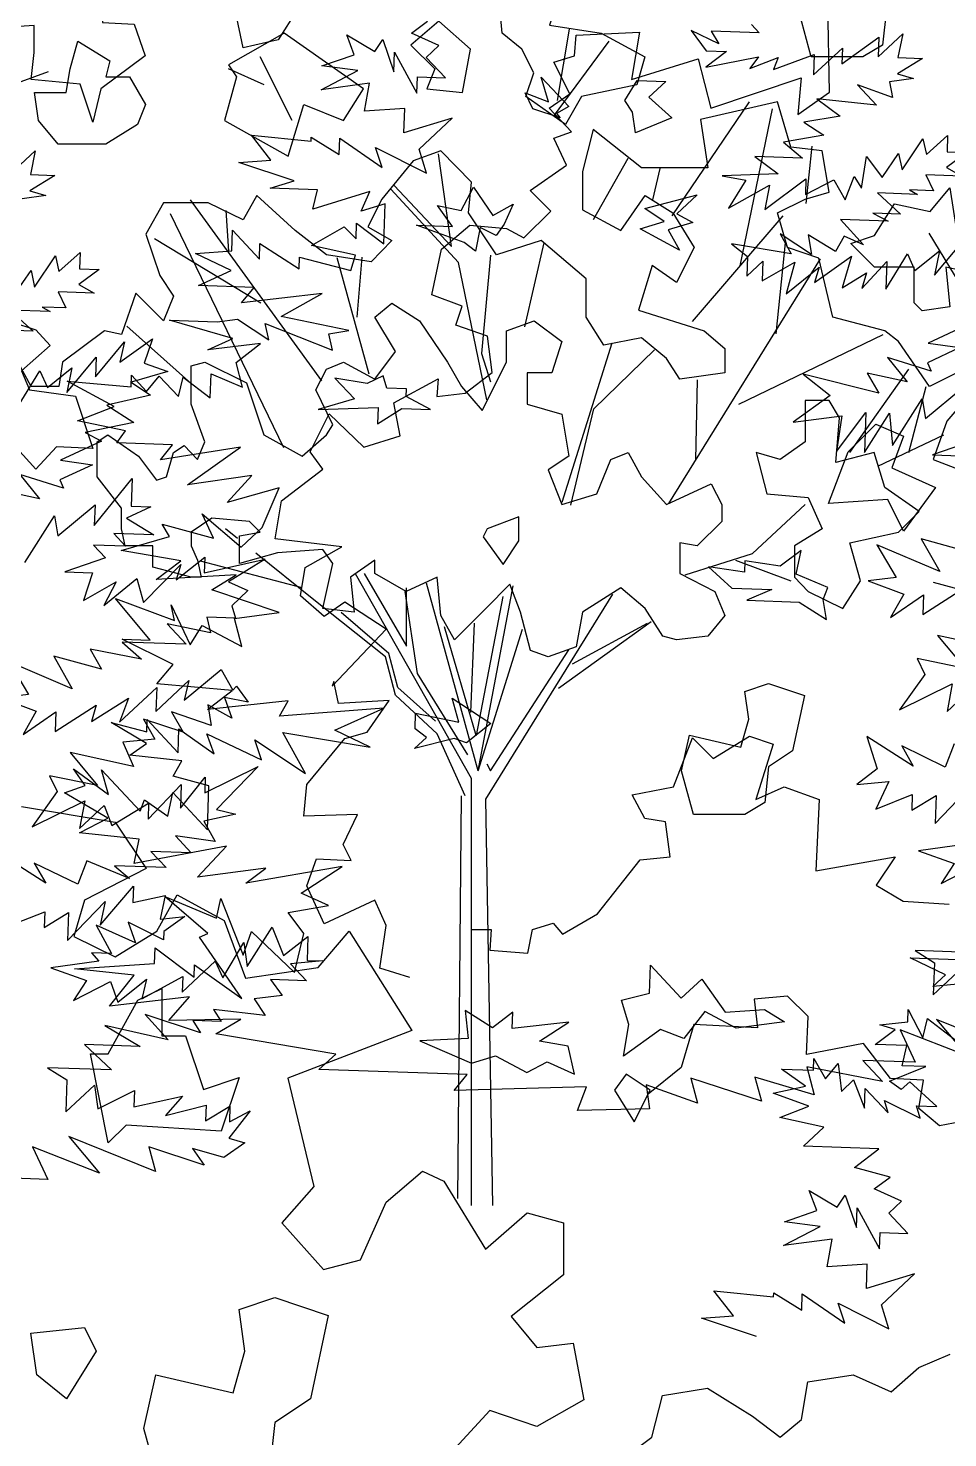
# Model space of a CAD drawing. Header units: inches. Extents: x 11.9 to 85.3, y 21.1 to 37.4.
# Drawn here: x 53.3418 to 53.6167, y 23.2043 to 23.6256 of the extents above; entities that cross this region are included whole.
import ezdxf

# ---------------------------------------------------------------- set-up
doc = ezdxf.new("R2010")
doc.units = ezdxf.units.IN
doc.header["$MEASUREMENT"] = 0
doc.layers.add('CAY', color=94, linetype='Continuous')
doc.layers.add('CAY-3', color=61, linetype='Continuous')

# ---------------------------------------------------------------- blocks, each defined once
blk = doc.blocks.new('A$C76451831')
at = {"layer": 'CAY'}
for p, q in [((3957.41, 1648.35), (4019.91, 1637.74)), ((4019.91, 1637.74), (4040.55, 1607.06)), ((4040.55, 1607.06), (3999.28, 1585.83)), ((4047.62, 1565.18), (4061.19, 1589.37)), ((4061.19, 1589.37), (4092.44, 1572.26)), ((3999.28, 1585.83), (3992.2, 1561.64)), ((4092.44, 1572.26), (4106.59, 1533.92)), ((3992.2, 1561.64), (4019.91, 1548.08)), ((4019.91, 1548.08), (4047.62, 1565.18)), ((4154.94, 1541), (4175.57, 1565.18)), ((4175.57, 1565.18), (4217.44, 1499.12)), ((4106.59, 1533.92), (4154.94, 1541)), ((4572.7, 1536.23), (4549.08, 1547.49)), ((4549.08, 1547.49), (4580.76, 1546.38)), ((4564.27, 1528.37), (4572.7, 1536.23)), ((4585.64, 1530.34), (4564.27, 1528.37)), ((4547.59, 1504.92), (4547.88, 1513.07)), ((4547.88, 1513.07), (4557.64, 1494.15)), ((4528.94, 1502.86), (4547.59, 1504.92)), ((4539.26, 1499.78), (4528.94, 1502.86)), ((4557.64, 1494.15), (4560.81, 1507.18)), ((4560.81, 1507.18), (4589.49, 1484.87)), ((4217.44, 1499.12), (4134.89, 1467.27)), ((4525.77, 1489.82), (4539.26, 1499.78)), ((4547.04, 1489.08), (4525.77, 1489.82)), ((4543.85, 1475.59), (4547.04, 1489.08)), ((4484.84, 1472.66), (4485.11, 1480.36)), ((4485.11, 1480.36), (4492.79, 1466.94)), ((4492.79, 1466.94), (4501.3, 1477.07)), ((4501.3, 1477.07), (4503.37, 1458.42)), ((4535.34, 1465.46), (4559.69, 1475.04)), ((4559.69, 1475.04), (4543.85, 1475.59)), ((4134.89, 1467.27), (4151.99, 1395.3)), ((4463.57, 1473.41), (4484.84, 1472.66)), ((4479.48, 1461.97), (4463.57, 1473.41)), ((4503.37, 1458.42), (4511.35, 1466.3)), ((4511.35, 1466.3), (4518.85, 1447.45)), ((4543.3, 1459.74), (4535.34, 1465.46)), ((4548.92, 1464.98), (4543.3, 1459.74)), ((4566.92, 1448.49), (4548.92, 1464.98)), ((4458.02, 1457.28), (4479.48, 1461.97)), ((4481.74, 1448.74), (4458.02, 1457.28)), ((4518.85, 1447.45), (4519.31, 1460.58)), ((4519.31, 1460.58), (4534.6, 1444.18)), ((4462.44, 1441.26), (4481.74, 1448.74)), ((4534.6, 1444.18), (4532.16, 1452.42)), ((4532.16, 1452.42), (4555.77, 1440.72)), ((4555.77, 1440.72), (4553.34, 1448.96)), ((4553.34, 1448.96), (4566.92, 1448.49)), ((4491.67, 1434.8), (4462.44, 1441.26)), ((4478.09, 1422.12), (4491.67, 1434.8)), ((4528.33, 1420.37), (4478.09, 1422.12)), ((4512.03, 1407.79), (4528.33, 1420.37)), ((4200.34, 1384.68), (4224.51, 1405.33)), ((4224.51, 1405.33), (4238.66, 1398.84)), ((4238.66, 1398.84), (4266.37, 1353.42)), ((4535.82, 1401.52), (4512.03, 1407.79)), ((4525.13, 1393.74), (4535.82, 1401.52)), ((4151.99, 1395.3), (4130.76, 1371.12)), ((4487.01, 1379.2), (4482.04, 1392.52)), ((4482.04, 1392.52), (4500.68, 1381.44)), ((4500.68, 1381.44), (4505.95, 1389.42)), ((4505.95, 1389.42), (4513.35, 1367.85)), ((4543.42, 1385.39), (4525.13, 1393.74)), ((4183.24, 1346.34), (4200.34, 1384.68)), ((4513.35, 1367.85), (4513.81, 1380.98)), ((4513.81, 1380.98), (4528.72, 1353.72)), ((4534.99, 1377.52), (4543.42, 1385.39)), ((4130.76, 1371.12), (4158.47, 1339.85)), ((4266.37, 1353.42), (4294.09, 1377.61)), ((4294.09, 1377.61), (4318.26, 1371.12)), ((4318.26, 1371.12), (4318.26, 1336.32)), ((4465.45, 1371.79), (4487.01, 1379.2)), ((4489.36, 1368.69), (4465.45, 1371.79)), ((4547.65, 1363.94), (4534.99, 1377.52)), ((4464.9, 1355.94), (4489.36, 1368.69)), ((4528.72, 1353.72), (4529.1, 1364.58)), ((4529.1, 1364.58), (4547.65, 1363.94)), ((4497.23, 1360.26), (4464.9, 1355.94)), ((4493.86, 1341.79), (4497.23, 1360.26)), ((4158.47, 1339.85), (4183.24, 1346.34)), ((4520.66, 1343.57), (4493.86, 1341.79)), ((4520.09, 1327.27), (4520.66, 1343.57)), ((4318.26, 1336.32), (4283.47, 1308.59)), ((4552.15, 1337.03), (4520.09, 1327.27)), ((4530.14, 1316.49), (4552.15, 1337.03)), ((4431.54, 1309.06), (4418.53, 1325.83)), ((4418.53, 1325.83), (4458.27, 1321.72)), ((4458.27, 1321.72), (4458.36, 1324.44)), ((4458.36, 1324.44), (4476.99, 1312.91)), ((4476.99, 1312.91), (4477.37, 1323.78)), ((4477.37, 1323.78), (4505.69, 1304.2)), ((4501.17, 1317.5), (4535.01, 1300.46)), ((4505.69, 1304.2), (4501.17, 1317.5)), ((4535.01, 1300.46), (4530.14, 1316.49)), ((4283.47, 1308.59), (4300.57, 1287.95)), ((4410.19, 1307.54), (4431.54, 1309.06)), ((4446.93, 1295.37), (4410.19, 1307.54)), ((4300.57, 1287.95), (4324.75, 1290.9)), ((4324.75, 1290.9), (4331.82, 1253.15)), ((4554.94, 1274.61), (4575.78, 1283.65)), ((4481.05, 1265.17), (4511.31, 1269.89)), ((4511.31, 1269.89), (4536.47, 1258.48)), ((4536.47, 1258.48), (4554.94, 1274.61)), ((4384.35, 1256.12), (4414.22, 1260.84)), ((4414.22, 1260.84), (4444.1, 1242.36)), ((4476.72, 1240), (4481.05, 1265.17)), ((4331.82, 1253.15), (4300.57, 1235.45)), ((4377.27, 1228.2), (4384.35, 1256.12)), ((4269.32, 1246.07), (4228.05, 1201.24)), ((4300.57, 1235.45), (4269.32, 1246.07)), ((4444.1, 1242.36), (4462.57, 1228.2)), ((4462.57, 1228.2), (4476.72, 1240)), ((4358.8, 1214.44), (4377.27, 1228.2)), ((4701.95, 860.56), (4738.9, 910.73)), ((4704.59, 871.13), (4712.5, 918.65)), ((4509.28, 881.69), (4485.53, 892.25)), ((4527.76, 857.92), (4506.64, 900.17)), ((4780.97, 794.46), (4832.46, 870.35)), ((4850.93, 870.35), (4799.83, 858.56)), ((4826.17, 761.03), (4847.79, 865.63)), ((4859.98, 840.07), (4850.93, 870.35)), ((4799.83, 858.56), (4804.55, 826.31)), ((4728.29, 851.87), (4721.22, 823.95)), ((4760.53, 826.31), (4728.29, 851.87)), ((4626.88, 837.71), (4608.4, 831.03)), ((4633.95, 774.01), (4625.31, 835.75)), ((4647.32, 816.87), (4626.88, 837.71)), ((4880.81, 837.71), (4859.98, 840.07)), ((4870.15, 802.52), (4874.13, 840.86)), ((4885.53, 810.19), (4880.81, 837.71)), ((4608.4, 831.03), (4587.57, 805.47)), ((4728.57, 791.89), (4751.65, 832.78)), ((4804.55, 826.31), (4760.53, 826.31)), ((4645.35, 796.42), (4647.32, 816.87)), ((4721.22, 823.95), (4721.22, 798.39)), ((4768.04, 805.06), (4772.95, 825.91)), ((4504.24, 807.83), (4495.2, 791.7)), ((4529.79, 784.63), (4504.24, 807.83)), ((4638.67, 763.39), (4593.47, 812.15)), ((4595.82, 814.51), (4633.95, 774.01)), ((4746.77, 784.63), (4762.88, 807.83)), ((4762.88, 807.83), (4781.36, 796.42)), ((4869.41, 805.47), (4885.53, 810.19)), ((4442.13, 803.11), (4430.34, 782.27)), ((4472, 803.11), (4442.13, 803.11)), ((4547.68, 684.5), (4460.21, 805.07)), ((4495.2, 791.7), (4472, 803.11)), ((4485.76, 770.86), (4483.84, 797.94)), ((4587.57, 805.47), (4578.14, 786.99)), ((4721.22, 798.39), (4746.77, 784.63)), ((4850.93, 796.42), (4869.41, 805.47)), ((4522.33, 639.81), (4446.85, 795.64)), ((4663.83, 768.5), (4645.35, 796.42)), ((4781.36, 796.42), (4795.51, 773.22)), ((4794.33, 724.07), (4854.87, 794.46)), ((4857.62, 773.22), (4850.93, 796.42)), ((4430.34, 782.27), (4439.77, 754.74)), ((4506.99, 736.26), (4436.23, 779.12)), ((4550.62, 768.5), (4529.79, 784.63)), ((4578.14, 786.99), (4594.25, 777.94)), ((4951.7, 782.9), (4979.41, 737.48)), ((4594.25, 777.94), (4580.49, 763.78)), ((4693.7, 777.94), (4663.83, 768.5)), ((4682.7, 720.53), (4695.67, 776.37)), ((4723.58, 752.38), (4693.7, 777.94)), ((4795.51, 773.22), (4783.72, 750.02)), ((4850.15, 715.81), (4856.44, 776.45)), ((4878.45, 766.14), (4857.62, 773.22)), ((4580.49, 763.78), (4550.62, 768.5)), ((4579.11, 689.01), (4557.88, 766.34)), ((4571.06, 726.82), (4574.45, 766.86)), ((4657.54, 671.77), (4638.67, 763.39)), ((4659.9, 768.11), (4654, 702.83)), ((4767.6, 761.42), (4758.56, 731.54)), ((4783.72, 750.02), (4767.6, 761.42)), ((4778.74, 602.87), (4879.63, 765.75)), ((4887.88, 726.82), (4878.45, 766.14)), ((4439.77, 754.74), (4448.81, 740.98)), ((4723.58, 726.82), (4723.58, 752.38)), ((4423.73, 742.87), (4414.22, 715.42)), ((4430.34, 736.26), (4423.73, 742.87)), ((4442.13, 724.46), (4430.34, 736.26)), ((4448.81, 740.98), (4442.13, 724.46)), ((4735.37, 708.34), (4723.58, 726.82)), ((4758.56, 731.54), (4802.19, 717.77)), ((4922.48, 717.77), (4887.88, 726.82)), ((4402.82, 717.77), (4374.91, 696.93)), ((4414.22, 715.42), (4402.82, 717.77)), ((4458.78, 684.36), (4417.81, 720.82)), ((4802.19, 717.77), (4815.95, 705.98)), ((4825.38, 669.01), (4921.3, 715.42)), ((4931.52, 710.7), (4922.48, 717.77)), ((4707.63, 603.7), (4740.87, 709.91)), ((4728.69, 665.87), (4769.17, 705.19)), ((4760.53, 713.06), (4735.37, 708.34)), ((4777.04, 699.29), (4760.53, 713.06)), ((4815.95, 705.98), (4815.95, 689.85)), ((4952.35, 680.81), (4931.52, 710.7)), ((4354.08, 680.81), (4342.68, 701.65)), ((4374.91, 696.93), (4372.55, 680.81)), ((4654, 702.83), (4659.9, 683.96)), ((4786.08, 685.53), (4777.04, 699.29)), ((4989.3, 699.29), (4952.35, 680.81)), ((4815.95, 689.85), (4786.08, 685.53)), ((4899.28, 636.77), (4938.59, 692.21)), ((4372.55, 680.81), (4354.08, 680.81)), ((4796.69, 631.65), (4797.87, 685.14)), ((4938.59, 636.77), (4949.99, 680.81)), ((4713.36, 601.77), (4728.69, 665.87)), ((4917.76, 627.72), (4961.78, 648.56)), ((4834.43, 569.52), (4869.41, 602.16)), ((4491.49, 579.54), (4483.4, 586.04)), ((4534.5, 546.71), (4466.89, 564.41)), ((4541.19, 539.64), (4503.71, 569.74)), ((4789.61, 555.37), (4834.43, 569.52)), ((4823.03, 565.2), (4859.98, 551.43)), ((4647.32, 419.7), (4569.92, 556.01)), ((4575.78, 556.15), (4604.08, 507.78)), ((4604.08, 507.78), (4604.08, 546.71)), ((4651.64, 424.81), (4617.3, 549.89)), ((4651.64, 424.81), (4674.99, 548.11)), ((4589.93, 500.71), (4541.19, 539.64)), ((4602.9, 544.36), (4611.16, 489.69)), ((4668.15, 540.82), (4650.46, 448.4)), ((4656.75, 405.93), (4741.29, 542.41)), ((4592.29, 503.06), (4560.45, 530.2)), ((4650.46, 448.4), (4629.24, 520.76)), ((4646.93, 463.74), (4649.28, 523.12)), ((4651.64, 424.81), (4681.18, 519.19)), ((4705.1, 479.86), (4766.82, 524.3)), ((4714.54, 495.99), (4764.46, 523.12)), ((4596.61, 475.14), (4589.93, 500.71)), ((4598.18, 480.26), (4592.29, 503.06)), ((4659.9, 424.81), (4712.18, 505.42)), ((4611.16, 489.69), (4644.57, 435.43)), ((4623.34, 457.84), (4598.18, 480.26)), ((4624.52, 449.58), (4596.61, 475.14)), ((4642.99, 408.29), (4624.52, 449.58)), ((4657.54, 429.53), (4659.9, 424.81)), ((4647.32, 135.38), (4647.32, 419.7)), ((4638.28, 140.1), (4640.64, 408.29)), ((4661.47, 135.38), (4656.75, 405.93))]:
    blk.add_line(p, q, dxfattribs=at)
for points in [[(4216, 1534.28), (4195.96, 1540.61), (4200.18, 1569.09), (4192.8, 1585.96), (4159.05, 1570.14), (4147.45, 1595.45), (4153.77, 1613.38), (4176.98, 1612.33), (4171.7, 1622.87), (4181.2, 1642.91), (4145.34, 1641.86), (4147.45, 1662.95), (4172.76, 1693.54), (4187.52, 1697.76), (4202.29, 1718.85), (4168.54, 1716.74), (4165.38, 1731.51), (4164.32, 1728.34), (4200.18, 1766.31), (4172.76, 1784.24), (4159.05, 1774.75), (4143.23, 1788.46), (4146.39, 1807.45), (4170.65, 1821.16), (4126.35, 1826.43), (4130.57, 1851.74), (4157.99, 1872.84), (4149.56, 1884.44), (4162.21, 1909.75), (4185.41, 1887.6), (4209.67, 1894.98), (4205.45, 1917.13), (4234.98, 1932.95), (4233.93, 1921.35), (4252.91, 1923.46), (4270.84, 1937.17), (4267.68, 1961.43), (4246.59, 1968.81), (4250.81, 1981.47), (4230.77, 1988.85), (4237.09, 2019.44), (4256.08, 2035.26), (4280.34, 2033.15), (4291.94, 2026.82), (4309.87, 2044.75), (4296.16, 2058.46), (4320.41, 2075.34), (4311.98, 2093.27), (4323.58, 2097.48), (4308.81, 2113.3), (4322.52, 2122.8), (4311.98, 2143.89), (4325.69, 2148.11), (4326.74, 2161.82), (4368.93, 2163.93), (4363.66, 2132.29), (4407.95, 2146), (4416.39, 2113.3), (4476.51, 2133.34), (4474.4, 2109.09), (4495.49, 2123.85), (4494.44, 2182.91)], [(1555.95, 843.88), (1561.19, 838.25), (1529.06, 839.38), (1534.21, 831.04), (1515.93, 839.83), (1525.89, 826.34), (1539.46, 825.87), (1525.51, 815.47), (1560.64, 822.41), (1554.93, 814.45), (1573.77, 821.95), (1570.77, 813.89), (1597.85, 823.83), (1597.37, 810.24), (1616.58, 828.16), (1616.22, 817.74), (1640.85, 835.47), (1640.39, 822.34), (1656.79, 837.63), (1653.52, 821.88), (1669.81, 821.31), (1653.14, 811.02), (1663.91, 807.92), (1647.97, 805.76), (1649.87, 795.26), (1626.6, 803.78), (1639.27, 790.19), (1599.54, 794.3), (1615, 782.88), (1590.84, 778.74), (1604.13, 770.11), (1577.24, 765.61), (1590, 754.74), (1558.32, 755.85), (1573.78, 744.43), (1536.57, 743.01), (1552.33, 740.19), (1540.81, 721.55), (1568.08, 736.92), (1564.79, 720.71), (1592.24, 741.06), (1591.88, 730.65), (1610.8, 740.41), (1618.48, 727), (1624.47, 742.66), (1629.18, 734.79), (1632.64, 755.97), (1643.03, 742.01), (1654, 757.94), (1656.34, 746.98), (1670.21, 767.81), (1672.56, 757.3), (1686.6, 769.95), (1686.22, 759.09), (1699.34, 758.63), (1685.85, 748.67), (1696.07, 742.88), (1672.09, 743.71), (1677.15, 733.11), (1661.31, 733.66), (1666.65, 730.76), (1639.95, 731.69), (1655.31, 717.55), (1636.76, 718.2), (1646.99, 712.86), (1615.31, 713.96), (1630.58, 697.11), (1617.65, 703), (1611.85, 692.78), (1593.66, 703.84), (1595.92, 690.61), (1575.1, 704.49), (1582.34, 691.09), (1542.7, 697.91), (1553.28, 689.38), (1552.82, 676.25), (1563.59, 686.3), (1563.13, 673.17), (1584.86, 685.56), (1579.14, 664.45), (1601.06, 682.27), (1597.98, 671.95), (1622.62, 689.68), (1616.44, 668.59), (1632.65, 678.45), (1629.57, 668.13), (1646.06, 686.14), (1645.41, 667.58), (1659.83, 691.1), (1664.88, 680.04), (1681.19, 693.08), (1677.91, 676.87), (1697.3, 700.22)], [(1700.79, 644.34), (1673.61, 631.69), (1694.81, 628.68), (1673.15, 618.56), (1675.68, 613.03), (1646.55, 622.2), (1659.57, 605.88), (1633.04, 611.8), (1640.73, 598.38), (1590.42, 611.02), (1608.5, 596.79), (1583.86, 579.06), (1616.19, 583.37), (1612.63, 559.47), (1632.12, 585.53), (1631.19, 558.82), (1647.96, 584.98), (1649.94, 563.61), (1669.6, 594.65), (1671.86, 581.43), (1696.59, 601.87)], [(1703.52, 566.72), (1676.45, 557.24), (1695.01, 556.59)], [(1700.92, 492.47), (1669.06, 501.28), (1681.44, 479.55), (1639.47, 497.33), (1652.3, 475.58), (1633.65, 473.51), (1657.35, 464.52), (1648.65, 448.96), (1670.48, 464.06), (1670.02, 450.93), (1697.37, 468.56)], [(1722.23, 427.8), (1679.95, 436.98), (1698.22, 415.04), (1666.28, 421.59), (1671.34, 410.99), (1654.66, 387.55), (1689.71, 404.91), (1686.35, 386.44), (1702.74, 401.73)], [(1691.03, 364.97), (1685.05, 349.31), (1656.09, 363.47), (1663.78, 350.05), (1632.74, 369.73), (1639.69, 348.18), (1626.19, 337.77), (1647.56, 339.74), (1638.76, 321.46), (1663.11, 331.04), (1662.75, 320.62), (1678.95, 330.48), (1678.31, 311.92), (1703.23, 337.8)], [(1699.12, 298.05), (1667.25, 293.72), (1690.97, 285.19), (1682.35, 271.89), (1706.81, 284.63)], [(1707.47, 225.68), (1664.92, 227.16), (1677.78, 219.01), (1677.04, 197.72), (1696.24, 215.64)], [(1736.83, 158.01), (1679.18, 181.33), (1699.63, 157.04), (1654.93, 174.47), (1665.05, 152.81), (1630.2, 154.03), (1643.3, 139.97), (1592.89, 149.89), (1597.68, 131.14), (1558.21, 142.94), (1562.64, 126.92), (1515.59, 142.16), (1520, 125.69), (1485.98, 137.76), (1488.14, 121.81), (1440.07, 120.77), (1446.06, 136.43), (1358.06, 134.06), (1366.59, 144.65), (1267.92, 148.09), (1279.15, 158.13), (1199.42, 171.79), (1216.08, 181.63), (1168, 180.59), (1181.7, 196.44), (1128.46, 190.13), (1145.04, 210.86), (1105.31, 214.97), (1158.45, 218.55), (1158.82, 228.97), (1184.87, 209.47), (1185.16, 217.62), (1216.55, 195.22), (1188.52, 236.09), (1194.05, 238.62), (1165.45, 263.19), (1199.84, 248.84), (1202.56, 261.89), (1217.56, 224.2), (1223.09, 239.87), (1251.6, 212.58), (1257.94, 238.65), (1247.56, 252.62), (1274.45, 257.12), (1256.16, 265.46), (1283.51, 283.09), (1219.24, 272.19), (1232.73, 282.15), (1187.2, 276.03), (1206.5, 296.66), (1144.92, 285.21), (1148.21, 301.42), (1108.47, 305.53), (1127.39, 315.29), (1098.53, 332.17), (1112.3, 337.13), (1104.53, 348.28), (1127.95, 331.14), (1123.09, 347.63), (1148.86, 319.98), (1151.84, 327.59), (1167.32, 316.62), (1170.59, 332.37), (1193.74, 307.54), (1194.76, 336.97), (1170.97, 343.24), (1176.76, 353.46), (1142.01, 357.4), (1153.15, 365.17), (1129.62, 379.13), (1153.42, 372.86), (1153.71, 381.01), (1174.23, 358.99), (1174.79, 374.84), (1198.22, 358.15), (1193.25, 371.47), (1229.81, 354.33), (1225.29, 367.63), (1258.94, 345.15), (1244.04, 372.42), (1302.15, 362.68), (1278.53, 373.93), (1311.22, 388.66), (1241.7, 383.38), (1247.49, 393.61), (1193.82, 387.77), (1210.12, 400.35), (1159.97, 404.82), (1170.84, 417.59), (1137, 434.64), (1155.56, 433.99), (1132.5, 461.54), (1171.87, 447.02), (1169.52, 457.53), (1182.18, 430.79), (1190.33, 443.66), (1216.58, 429.59), (1211.79, 448.35), (1241.39, 452.3), (1196.6, 467.46), (1212.81, 477.32), (1159.68, 474.19), (1175.98, 486.77), (1136.34, 493.59), (1168.38, 502.9), (1163.69, 511.23), (1197.8, 501.87), (1190.21, 518.01), (1216.17, 495.79), (1230.22, 508.9), (1241.57, 535.25), (1206.79, 525.59), (1223.28, 543.6), (1180.46, 537.39), (1215.78, 562.45), (1162.46, 553.88), (1170.52, 564.03), (1133.41, 565.32), (1139.12, 573.28), (1107.18, 579.84), (1131.53, 589.42), (1100.4, 606.37), (1142.87, 602.62), (1143.13, 610.32), (1153.18, 599.54), (1161.69, 609.67), (1174.36, 596.08), (1177.53, 609.12), (1195.63, 595.34), (1196.18, 611.18), (1217.17, 602.29), (1212.76, 618.77), (1229.06, 631.34), (1194.02, 627.13), (1210.6, 634.71), (1168.43, 647.06), (1200.12, 645.95), (1213.77, 647.74), (1234.59, 633.87), (1232.25, 644.83), (1276.94, 626.95), (1274.6, 637.91), (1287.82, 640.17), (1242.83, 649.45), (1270.11, 664.82), (1216.42, 658.53), (1224.93, 668.66), (1187.81, 669.96), (1209.46, 680.08), (1185.84, 691.33), (1209.92, 693.21), (1210.4, 706.8), (1228.31, 687.58), (1228.67, 698), (1254.82, 681.22), (1255.09, 688.91), (1289.22, 680.02), (1292.3, 690.34), (1263.07, 696.8), (1284.8, 709.18), (1292.68, 701.2), (1293.04, 711.62), (1311.14, 697.84), (1312.07, 724.55), (1296.04, 719.67), (1301.93, 732.61), (1263.9, 720.79), (1267.08, 733.83), (1235.4, 734.94), (1251.43, 739.82), (1214.69, 751.98), (1236.05, 753.5), (1223.04, 770.27), (1262.77, 766.17), (1262.86, 768.88), (1281.49, 757.35), (1281.87, 768.22), (1310.19, 748.64), (1305.67, 761.95), (1339.52, 744.9), (1334.64, 760.94), (1356.65, 781.48), (1324.59, 771.71), (1325.16, 788.02), (1298.36, 786.23), (1301.73, 804.7), (1269.4, 800.39), (1293.86, 813.13), (1269.96, 816.24), (1291.51, 823.64), (1286.54, 836.96), (1305.19, 825.89), (1310.45, 833.86), (1317.85, 812.3), (1318.31, 825.43), (1333.22, 798.16), (1333.6, 809.03), (1352.16, 808.38), (1339.49, 821.97), (1347.92, 829.83), (1329.63, 838.18), (1340.33, 845.97)], [(4340.39, 822.34), (4356.79, 837.63), (4353.52, 821.88), (4369.81, 821.31), (4353.14, 811.02), (4363.91, 807.92), (4347.97, 805.76)], [(4343.03, 742.01), (4354, 757.94), (4356.34, 746.98), (4370.21, 767.81), (4372.56, 757.3), (4386.6, 769.95), (4386.22, 759.09), (4399.34, 758.63), (4385.85, 748.67), (4396.07, 742.88), (4372.09, 743.71), (4377.15, 733.11), (4361.31, 733.66), (4366.65, 730.76), (4339.95, 731.69), (4355.31, 717.55), (4336.76, 718.2)], [(4345.41, 667.58), (4359.83, 691.1), (4364.88, 680.04), (4381.19, 693.08), (4377.91, 676.87), (4397.3, 700.22), (4396.84, 687.09), (4416.24, 710.44), (4413.05, 696.95), (4434.89, 712.51), (4429.34, 696.38), (4445.01, 690.85), (4420.74, 683.53), (4433.58, 674.93), (4404.34, 668.24), (4422.52, 656.73), (4390.12, 650.15), (4400.79, 644.34), (4373.61, 631.69), (4394.81, 628.68), (4373.15, 618.56), (4375.68, 613.03), (4346.55, 622.2), (4359.57, 605.88), (4333.04, 611.8)], [(4349.94, 563.61), (4369.6, 594.65), (4371.86, 581.43), (4396.59, 601.87), (4396.11, 588.29), (4421.22, 619.6), (4420.58, 601.03), (4433.7, 600.57), (4417.58, 592.98), (4435.77, 581.92), (4409.07, 582.85), (4416.93, 574.41), (4395.66, 575.16), (4403.52, 566.72), (4376.45, 557.24), (4395.01, 556.59), (4388.93, 538.22), (4410.66, 550.61), (4402.41, 535.03), (4424.33, 552.85), (4428.76, 536.83), (4453.66, 562.25), (4450.58, 551.93), (4469.69, 567.13), (4469.33, 556.72), (4509.97, 565.72), (4485.43, 550.71), (4498.37, 544.82), (4487.59, 534.77), (4490.02, 526.53), (4471.02, 527.19), (4473.37, 516.68), (4444.58, 522.67), (4457.24, 509.09), (4414.7, 510.57), (4427.44, 499.25), (4393.24, 505.88), (4400.92, 492.47), (4369.06, 501.28), (4381.44, 479.55), (4339.47, 497.33), (4352.3, 475.58), (4333.65, 473.51), (4357.35, 464.52), (4348.65, 448.96), (4370.48, 464.06), (4370.02, 450.93), (4397.37, 468.56), (4394.28, 457.79), (4418.83, 473.25), (4412.83, 457.14), (4437.66, 480.3), (4437.1, 464.45), (4459.12, 484.99), (4455.95, 471.96), (4480.68, 492.4), (4488.35, 478.53), (4490.71, 481.17), (4498.49, 470.47), (4482.74, 473.74), (4487.7, 459.97), (4471.69, 468.69), (4473.93, 455.01), (4447.51, 464.09), (4455.2, 450.68), (4428.77, 459.31), (4436.46, 445.89), (4415.09, 443.92), (4422.23, 427.8), (4379.95, 436.98), (4398.22, 415.04), (4366.28, 421.59), (4371.34, 410.99), (4354.66, 387.55), (4389.71, 404.91), (4386.35, 386.44), (4402.74, 401.73), (4407.71, 388.41), (4432.25, 403.42), (4431.87, 392.56), (4453.98, 415.81), (4453.43, 399.96), (4470.02, 420.69), (4469.65, 410.28), (4505.15, 427.63), (4477.42, 399.13), (4490.45, 395.95), (4468.99, 391.26), (4476.68, 377.85), (4450.07, 381.5), (4460.55, 370.25), (4433.85, 371.18), (4443.89, 360.4), (4409.5, 361.61), (4419.62, 353.09), (4391.03, 364.97), (4385.05, 349.31), (4356.09, 363.47), (4363.78, 350.05), (4332.74, 369.73)], [(4338.76, 321.46), (4363.11, 331.04), (4362.75, 320.62), (4378.95, 330.48), (4378.31, 311.92), (4403.23, 337.8), (4399.96, 322.04), (4422.16, 348.02), (4421.78, 337.15), (4443.24, 341.84), (4439.98, 326.09), (4456.35, 327.78), (4442.41, 317.84), (4442.22, 312.41), (4418.61, 324.11), (4423.57, 310.34), (4397.24, 322.14), (4407.46, 303.2), (4394.33, 303.65), (4399.12, 298.05), (4367.25, 293.72), (4390.97, 285.19), (4382.35, 271.89), (4406.81, 284.63), (4411.76, 270.86), (4430.87, 286.06), (4427.7, 273.02), (4454.96, 287.94), (4454.59, 277.52), (4476.61, 298.06), (4481.66, 287), (4495.62, 310.54), (4497.79, 294.6), (4514.56, 320.76), (4522.06, 301.91), (4538.36, 314.49), (4537.8, 298.64), (4548.21, 298.28), (4526.85, 296.31), (4537.33, 285.06), (4513.34, 285.9), (4521.13, 275.2), (4502.47, 273.13), (4509.79, 262), (4475.49, 265.91), (4480.65, 258.03), (4461.64, 258.69), (4466.79, 250.35), (4430.05, 262.51), (4445.32, 245.66), (4403.06, 255.3), (4426.59, 241.33), (4389.48, 242.62), (4407.47, 225.68), (4364.92, 227.16), (4377.78, 219.01), (4377.04, 197.72), (4396.24, 215.64), (4398.4, 199.7), (4422.85, 211.99), (4422.47, 201.12), (4454.89, 208.15), (4443.57, 195.4), (4470.54, 202.17), (4470.18, 191.75), (4486.38, 201.61), (4486.02, 191.2), (4499.87, 198.42), (4485.64, 180.33), (4496.41, 177.24), (4482.46, 167.3), (4461.38, 173.47), (4469.15, 162.32), (4432.42, 174.48), (4436.83, 158.01), (4379.18, 181.33), (4399.63, 157.04), (4354.93, 174.47), (4365.05, 152.81), (4330.2, 154.03)], [(1253.49, 853.67), (1240.83, 833.63), (1217.63, 828.36), (1212.36, 852.62), (1197.59, 874.77), (1175.44, 873.71), (1193.37, 890.59), (1170.17, 900.08), (1175.44, 927.5), (1145.91, 928.55), (1153.29, 957.03), (1139.58, 963.36), (1115.32, 952.81), (1117.43, 967.58), (1106.89, 974.96), (1109, 997.11), (1073.14, 976.02)], [(1064.7, 923.28), (1082.63, 929.61), (1094.23, 910.62), (1079.47, 902.19), (1087.9, 887.42), (1124.82, 887.42), (1132.2, 878.98), (1122.71, 862.11), (1123.76, 845.23), (1144.86, 844.18), (1152.24, 823.09), (1122.71, 800.94), (1117.43, 778.79), (1109, 804.1), (1076.3, 807.27), (1078.41, 825.19), (1078.41, 843.12), (1061.54, 842.07)], [(1046.77, 651.17), (1079.47, 640.62), (1088.96, 630.08), (1069.97, 613.2), (1075.25, 600.55), (1105.83, 596.33), (1117.43, 561.52), (1093.18, 562.58), (1079.47, 547.81), (1060.48, 568.91)], [(1033.06, 792.5), (1087.9, 812.54)]]:
    blk.add_lwpolyline(points, dxfattribs=at)
for points in [[(4507.91, 1884.31), (4526.38, 1902.79), (4544.85, 1894.87), (4536.94, 1873.75), (4565.97, 1860.55), (4544.85, 1831.5), (4534.3, 1852.63), (4494.71, 1849.98)], [(4267.54, 1833.17), (4264.9, 1827.89), (4278.1, 1809.4), (4288.66, 1825.25), (4288.66, 1841.09)], [(4396.9, 1672.02), (4402.18, 1695.78), (4436.49, 1687.86), (4441.77, 1706.34), (4439.13, 1724.83), (4454.96, 1730.11), (4478.72, 1722.19), (4470.8, 1685.22), (4454.96, 1674.66), (4452.32, 1650.9), (4439.13, 1642.98), (4404.82, 1642.98)], [(4034.98, 1519.24), (4050.81, 1527.16), (4050.81, 1495.47), (4066.65, 1495.47), (4078.52, 1459.83), (4102.28, 1467.75), (4090.4, 1432.11), (4027.06, 1436.07), (4015.18, 1424.19), (4003.31, 1483.59), (4015.18, 1483.59)], [(4376.02, 1459.35), (4360.18, 1469.91), (4352.26, 1459.35), (4365.46, 1438.22)], [(4038.94, 1234.08), (4046.85, 1269.73), (4098.32, 1257.84), (4106.24, 1285.57), (4102.28, 1313.29), (4126.03, 1321.21), (4161.66, 1309.33), (4149.78, 1253.88), (4126.03, 1238.04), (4122.07, 1202.4), (4102.28, 1190.52), (4050.81, 1190.52)], [(3967.68, 1269.73), (3963.72, 1297.45), (3999.35, 1301.41), (4007.26, 1285.57), (3987.47, 1253.88)], [(4709.87, 855.28), (4683.47, 873.77), (4688.75, 889.61), (4680.83, 905.45), (4667.64, 916.01), (4665, 945.06), (4680.83, 950.34), (4696.67, 963.54), (4686.11, 987.3), (4699.31, 1016.34), (4730.98, 1024.27), (4770.57, 1013.7), (4754.73, 1003.14), (4744.18, 982.02), (4778.49, 974.1), (4778.49, 947.7), (4757.37, 939.77), (4736.26, 931.85), (4704.59, 937.13), (4699.31, 921.29), (4733.62, 916.01), (4762.65, 900.17), (4757.37, 881.69), (4720.42, 873.77)], [(4865.58, 929.21), (4870.86, 952.98), (4905.17, 945.06), (4910.45, 963.54), (4907.81, 982.02), (4923.65, 987.3), (4947.4, 979.38), (4939.48, 942.42), (4923.65, 931.85), (4921.01, 908.09), (4907.81, 900.17), (4873.5, 900.17)], [(4641.24, 876.41), (4646.52, 905.45), (4625.41, 923.93), (4606.93, 908.09), (4622.77, 892.25), (4617.49, 879.05)], [(4403.71, 886.97), (4419.55, 886.97), (4430.1, 868.49), (4424.83, 855.28), (4403.71, 842.08), (4372.04, 842.08), (4358.84, 857.92), (4356.21, 876.41), (4377.32, 876.41), (4379.96, 892.25), (4385.24, 910.73), (4406.35, 897.53)], [(4562.07, 857.92), (4575.26, 879.05), (4522.48, 916.01), (4485.53, 894.89), (4490.81, 886.97), (4482.89, 857.92), (4525.12, 834.16), (4535.67, 868.49)], [(1428.71, 781.68), (1410.34, 787.76), (1405.28, 798.36), (1420.93, 792.38), (1416.07, 808.87), (1434.41, 789.19), (1426.09, 784.49)], [(4915.73, 781.35), (4928.92, 802.48), (4952.68, 797.2), (4965.87, 813.04), (4971.15, 778.71), (4992.27, 778.71), (4986.99, 754.95), (4963.23, 760.23), (4965.87, 733.83), (4947.4, 731.19), (4942.12, 736.47), (4942.12, 760.23), (4915.73, 760.23), (4899.89, 776.07)], [(1476.88, 785.44), (1471.71, 793.32), (1479.88, 806.64), (1498.89, 805.98), (1487.65, 795.49), (1503.03, 781.8), (1478.67, 771.77)], [(1364.64, 698.69), (1332.87, 710.23), (1356.86, 709.39), (1346.92, 723.33), (1362.67, 720.07), (1370.91, 735.64), (1383.84, 716.61), (1397.25, 724.3), (1391.35, 710.9), (1386.1, 703.38), (1375.41, 708.74), (1372.14, 692.99)], [(4499.52, 590.76), (4474.36, 593.12), (4460.61, 583.68), (4460.61, 574.63), (4464.93, 565.2), (4467.29, 553.79), (4460.61, 553.79), (4435.05, 560.48), (4435.05, 574.63), (4416.58, 574.63), (4414.22, 586.04), (4414.22, 599.8), (4398.11, 620.64), (4398.11, 643.85), (4405.18, 648.56), (4425.62, 634.41), (4437.41, 618.28), (4444.1, 620.64), (4448.81, 636.77), (4455.89, 641.49), (4464.93, 632.05), (4469.65, 643.85), (4460.61, 669.01), (4460.61, 694.57), (4469.65, 696.93), (4497.55, 683.17), (4508.95, 648.56), (4534.5, 634.41), (4550.62, 648.56), (4554.94, 655.25), (4543.55, 678.45), (4550.62, 692.21), (4562.02, 696.93), (4582.85, 685.53), (4596.61, 704.01), (4582.85, 726.82), (4594.25, 736.26), (4612.73, 724.46), (4631.2, 696.93), (4640.64, 680.81), (4654.39, 664.69), (4670.51, 696.93), (4670.51, 717.77), (4688.99, 724.46), (4707.46, 710.7), (4700.78, 689.85), (4684.27, 689.85), (4684.27, 669.01), (4707.46, 662.33), (4712.18, 634.41), (4698.42, 625.36), (4707.46, 602.16), (4730.65, 609.24), (4740.09, 632.05), (4751.49, 636.77), (4760.53, 620.64), (4777.04, 602.16), (4806.91, 615.93), (4813.98, 602.16), (4813.98, 590.76), (4797.48, 574.63), (4786.08, 576.6), (4786.08, 556.15), (4809.27, 544.36), (4815.95, 528.23), (4804.55, 514.47), (4783.72, 512.11), (4774.68, 514.47), (4762.88, 532.95), (4746.77, 546.71), (4721.22, 530.59), (4716.89, 507.39), (4698.42, 500.71), (4686.63, 505.03), (4679.94, 530.59), (4672.87, 549.07), (4656.75, 532.95), (4635.92, 512.11), (4626.88, 528.23), (4624.52, 553.79), (4603.69, 544.36), (4582.85, 556.15), (4582.85, 565.2), (4566.74, 553.79), (4569.1, 530.59), (4548.26, 532.95), (4554.94, 562.84), (4548.26, 572.28), (4517.99, 569.92), (4492.84, 562.84), (4492.84, 581.32), (4506.6, 583.68)], [(1485.06, 721.23), (1519.82, 730.44), (1506.23, 717.77), (1516.91, 711.96), (1500.42, 707.09), (1508.11, 693.68), (1481.87, 707.74), (1497.9, 712.62)], [(4892.21, 659.97), (4885.53, 671.37), (4869.41, 671.37), (4869.41, 643.85), (4852.9, 632.05), (4836.78, 636.77), (4843.86, 609.24), (4871.37, 606.88), (4880.81, 586.04), (4862.33, 574.63), (4862.33, 553.79), (4871.37, 544.36), (4894.57, 532.95), (4906.36, 551.43), (4899.28, 576.6), (4931.52, 583.68), (4945.27, 597.44), (4922.48, 613.57), (4915.4, 636.77), (4889.85, 630.08)], [(4975.54, 671.37), (4963.75, 657.61), (4954.71, 632.05), (4984.58, 620.64), (4991.66, 641.49), (5014.85, 646.2), (4996.37, 659.97)], [(1313.22, 601.66), (1310.78, 609.9), (1300.19, 604.83), (1278.56, 608.31), (1291.67, 594.7), (1267.4, 587.39), (1307.33, 588.72), (1306.95, 577.85), (1323.17, 588.16), (1342.18, 587.5), (1326.17, 596.22), (1326.34, 601.2)], [(1603.76, 460.95), (1606.76, 469.01), (1585.77, 477.9), (1589.04, 493.65), (1575.08, 483.26), (1551.64, 486.8), (1551.37, 479.1), (1527.48, 482.66), (1542.84, 468.52), (1569.55, 467.59), (1552.99, 460.46), (1587.84, 459.24), (1606.01, 447.73)], [(1332.03, 374.79), (1332.39, 385.2), (1361.19, 379.21), (1356.76, 395.23), (1382.46, 378.47), (1366.14, 365.44), (1358.09, 368.44), (1331.57, 361.66), (1339.53, 369.08)], [(1474.25, 178.06), (1469.37, 194.1), (1488.11, 198.88), (1488.76, 217.45), (1509.29, 195.42), (1522.88, 208.09), (1538.43, 186.24), (1564.77, 188.04), (1578.08, 179.87), (1545.76, 175.56), (1524.85, 186.72), (1511.07, 168.61), (1495.42, 174.6), (1470.79, 156.87)], [(1438.19, 144.86), (1433.86, 163.6), (1414.95, 166.98), (1434.42, 179.45), (1396.66, 175.33), (1397.04, 186.2), (1383.54, 175.79), (1365.36, 187.3), (1367.43, 168.64), (1335.2, 167.05), (1369.57, 152.25), (1385.6, 157.13), (1406.51, 145.97), (1419.91, 153.21)]]:
    blk.add_lwpolyline(points, close=True, dxfattribs=at)
at = {"layer": 'CAY-3'}
blk.add_line((4954.64, 550.49), (5017.14, 533.39), dxfattribs=at)
for points in [[(4646.72, 319.17), (4660.43, 319.17), (4659.38, 305.46), (4684.69, 303.35), (4687.85, 319.17), (4701.56, 323.39), (4707.89, 316), (4731.09, 329.71), (4759.57, 365.57), (4779.61, 367.68), (4776.45, 390.89), (4762.74, 393), (4754.3, 408.82), (4781.72, 414.09), (4794.38, 446.79), (4808.09, 433.07), (4832.34, 447.84), (4848.16, 442.57), (4836.56, 405.65), (4855.55, 414.09), (4878.75, 405.65), (4876.64, 358.19), (4929.38, 367.68), (4916.72, 348.7), (4934.65, 338.15), (4965.24, 336.04)], [(4991.6, 194.71), (4958.91, 188.39), (4945.2, 199.99), (4948.36, 218.97), (4926.21, 220.03), (4908.28, 243.23), (4870.31, 235.85), (4871.37, 261.16), (4857.66, 274.87), (4835.51, 272.76), (4837.62, 253.78), (4795.43, 255.89), (4786.99, 227.41), (4764.84, 209.48)]]:
    blk.add_lwpolyline(points, dxfattribs=at)

msp = doc.modelspace()

# ---------------------------------------------------------------- block references
at = {"layer": 'CAY', "xscale": 0.0004489089019145984, "yscale": 0.0004489089019145984, "zscale": 0.0004489089019145984}
for p in [(52.85948, 23.24794), (51.38809, 23.21295), (51.56325, 22.65309)]:
    msp.add_blockref('A$C76451831', p, dxfattribs=at)

doc.saveas('drawing.dxf')
